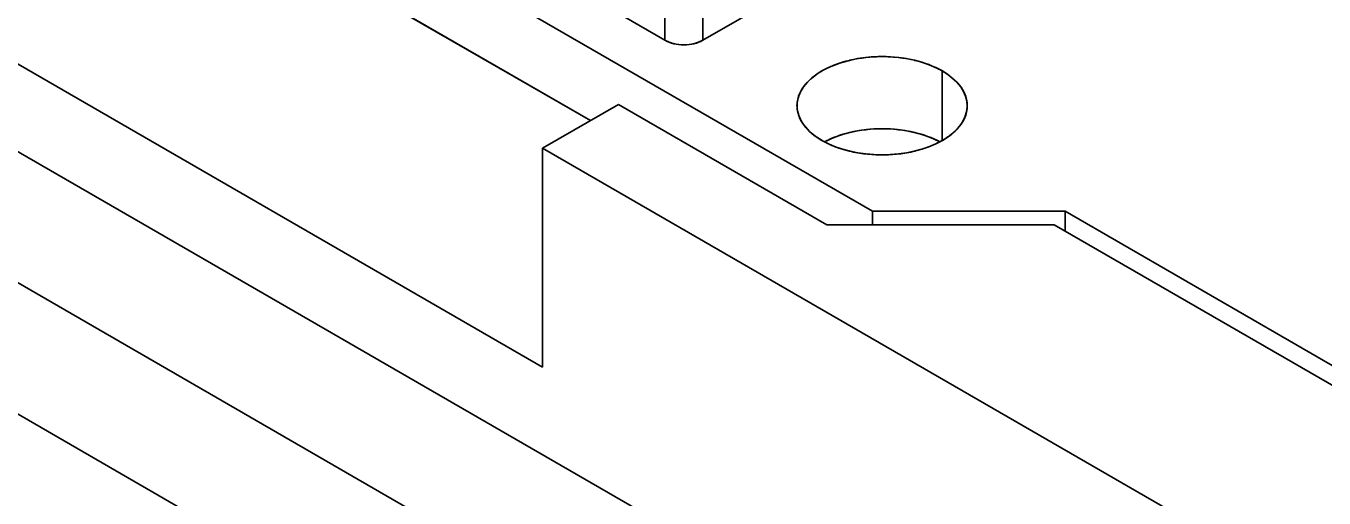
# Model space of a CAD drawing. Extents: x 146 to 1134, y 78 to 926.
# Drawn here: x 782.9 to 807.11, y 819.97 to 828.78 of the extents above; entities that cross this region are included whole.
import ezdxf

# ---------------------------------------------------------------- set-up
doc = ezdxf.new("R2010")
doc.units = 0

msp = doc.modelspace()

# ---------------------------------------------------------------- linework, layer by layer
at = {"color": 7, "lineweight": 35}
for p, q in [((817.403, 803.978), (756.733, 839.006)), ((798.69, 825.323), (775.521, 838.7)), ((798.69, 825.323), (775.521, 838.7)), ((828.01, 795.405), (754.612, 837.781)), ((811.605, 809.775), (765.926, 836.148)), ((792.535, 826.501), (811.605, 815.491))]:
    msp.add_line(p, q, dxfattribs=at)
at = {"color": 7, "lineweight": 35, "ltscale": 0.427084}
for p, q in [((778.631, 835.557), (793.426, 827.015)), ((793.426, 827.015), (778.631, 835.557))]:
    msp.add_line(p, q, dxfattribs=at)
at = {"color": 7, "lineweight": 35, "ltscale": 0.442189}
msp.add_line((792.535, 822.418), (777.217, 831.262), dxfattribs=at)
at = {"color": 7, "lineweight": 35, "ltscale": 0.051031}
for p, q in [((794.818, 830.555), (794.818, 828.514)), ((794.818, 830.555), (794.818, 828.514)), ((795.525, 828.514), (795.525, 830.555)), ((795.525, 828.514), (795.525, 830.555))]:
    msp.add_line(p, q, dxfattribs=at)
at = {"color": 7, "lineweight": 35, "ltscale": 0.08165}
for p, q in [((798.353, 830.147), (795.525, 828.514)), ((795.525, 828.514), (798.353, 830.147))]:
    msp.add_line(p, q, dxfattribs=at)
at = {"color": 7, "lineweight": 35, "ltscale": 0.031435}
for p, q in [((794.818, 828.514), (793.729, 829.143)), ((793.729, 829.143), (794.818, 828.514))]:
    msp.add_line(p, q, dxfattribs=at)
at = {"color": 7, "lineweight": 35, "ltscale": 0.032405}
for p, q in [((799.992, 827.941), (799.992, 826.645)), ((799.992, 826.645), (799.992, 827.941))]:
    msp.add_line(p, q, dxfattribs=at)
at = {"color": 7, "lineweight": 35, "ltscale": 0.040825}
msp.add_line((792.535, 826.501), (793.949, 827.317), dxfattribs=at)
at = {"color": 7, "lineweight": 35, "ltscale": 0.112268}
msp.add_line((793.949, 827.317), (797.838, 825.072), dxfattribs=at)
at = {"color": 7, "lineweight": 35, "ltscale": 0.102061}
msp.add_line((792.535, 822.418), (792.535, 826.501), dxfattribs=at)
at = {"color": 7, "lineweight": 35, "ltscale": 0.089803}
msp.add_line((802.282, 825.323), (798.69, 825.323), dxfattribs=at)
msp.add_line((802.282, 825.323), (798.69, 825.323), dxfattribs=at)
at = {"color": 7, "lineweight": 35, "ltscale": 0.006281}
for p, q in [((798.69, 825.323), (798.69, 825.072)), ((798.69, 825.072), (798.69, 825.323))]:
    msp.add_line(p, q, dxfattribs=at)
at = {"color": 7, "lineweight": 35, "ltscale": 0.264422}
msp.add_line((811.442, 820.035), (802.282, 825.323), dxfattribs=at)
msp.add_line((811.442, 820.035), (802.282, 825.323), dxfattribs=at)
at = {"color": 7, "lineweight": 35, "ltscale": 0.009186}
for p, q in [((802.282, 825.323), (802.282, 824.956)), ((802.282, 824.956), (802.282, 825.323))]:
    msp.add_line(p, q, dxfattribs=at)
at = {"color": 7, "lineweight": 35, "ltscale": 0.106067}
msp.add_line((797.838, 825.072), (802.081, 825.072), dxfattribs=at)
at = {"color": 7, "lineweight": 35, "ltscale": 0.274927}
msp.add_line((802.081, 825.072), (811.605, 819.573), dxfattribs=at)
at = {"color": 7, "lineweight": 35}
for centre, radius, start, end in [((795.113, 829.041), 0.604, 240.7225, 257.2742), ((795.23, 829.041), 0.604, 282.7258, 299.2775), ((795.168, 829.249), 0.82, 256.7304, 270.2188), ((795.175, 829.249), 0.82, 269.7812, 283.2696), ((798.685, 826.269), 1.917, 102.7256, 119.2776), ((798.86, 825.606), 2.604, 89.7828, 103.269), ((798.88, 825.609), 2.601, 76.7215, 90.2218), ((799.052, 826.262), 1.925, 60.7706, 77.258), ((798.261, 826.993), 1.078, 118.4524, 142.8066), ((799.472, 826.986), 1.086, 37.3011, 61.4424), ((797.875, 827.283), 0.594, 142.6099, 179.0092), ((799.8, 827.251), 0.665, 19.403, 36.247), ((799.909, 827.292), 0.548, 0.15, 19.1976), ((797.875, 827.303), 0.593, 180.9805, 217.4147), ((799.796, 827.337), 0.669, 323.887, 340.577), ((799.912, 827.294), 0.545, 340.7261, 359.8888), ((798.264, 827.596), 1.081, 217.2057, 241.4836), ((798.86, 824.259), 2.604, 89.7828, 103.269), ((798.88, 824.262), 2.601, 76.7215, 90.2218), ((799.595, 827.482), 0.917, 310.399, 323.9224), ((798.69, 828.332), 1.933, 240.7909, 257.1962), ((798.699, 824.881), 1.96, 102.8661, 117.554), ((799.038, 824.873), 1.969, 62.5281, 77.1156), ((799.14, 828.134), 1.715, 290.8777, 299.7799), ((799.359, 827.757), 1.28, 299.6787, 310.5034), ((798.841, 828.871), 2.493, 256.5664, 263.5338), ((798.869, 829.1), 2.723, 263.4944, 270.0212), ((798.871, 829.085), 2.708, 269.965, 276.532), ((798.896, 828.891), 2.513, 276.4778, 283.376), ((798.981, 828.542), 2.153, 283.3107, 290.959)]:
    msp.add_arc(centre, radius, start, end, dxfattribs=at)
for centre, major_axis, start_param, end_param in [((795.171, 828.718), (0.5, 0), 3.926991, 5.497787), ((798.87, 827.293), (1.588, 0), 0.785398, 3.926991), ((798.87, 827.293), (1.588, 0), 3.926991, 7.068583), ((798.87, 825.946), (1.588, 0), 0.825586, 2.316518)]:
    msp.add_ellipse(centre, major_axis=major_axis, ratio=0.57735, start_param=start_param, end_param=end_param, dxfattribs=at)

doc.saveas('drawing.dxf')
